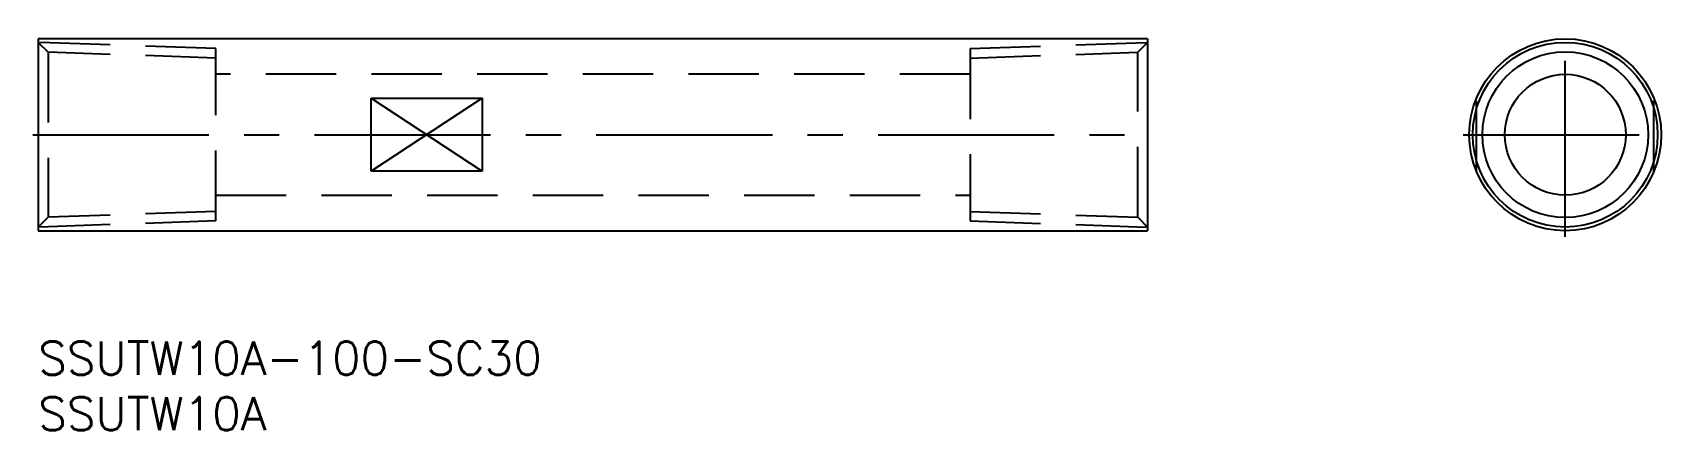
# Model space of a CAD drawing. Extents: x -1 to 147, y -8 to 28.
import ezdxf

# ---------------------------------------------------------------- set-up
doc = ezdxf.new("R2010")
doc.units = 0
doc.header["$LTSCALE"] = 0.5
doc.linetypes.add('CENTER', pattern=[50.8, 31.75, -6.35, 6.35, -6.35])
doc.linetypes.add('DASHED', pattern=[19.05, 12.7, -6.35])
for name, color, linetype in [('MSM_CENTER', 1, 'CENTER'), ('MSM_CONTINUOUS', 7, 'CONTINUOUS'), ('MSM_DASHED', 4, 'DASHED'), ('MSM_NARROW', 5, 'CONTINUOUS'), ('MSM_PART_NUMBER', 7, 'CONTINUOUS')]:
    doc.layers.add(name, color=color, linetype=linetype)
doc.styles.get("Standard").update_dxf_attribs({"font": 'txt.shx', "height": 3, "bigfont": 'bigfont.shx'})

# ---------------------------------------------------------------- blocks, each defined once
blk = doc.blocks.new('*U16')
at = {"layer": 'MSM_PART_NUMBER'}
blk.add_text('SSUTW10A-100-SC30', height=3, dxfattribs=at).set_placement((0, -3))
blk = doc.blocks.new('*U17')
at = {"layer": 'MSM_PART_NUMBER'}
blk.add_text('SSUTW10A', height=3, dxfattribs=at).set_placement((0, -8))

msp = doc.modelspace()

# ---------------------------------------------------------------- linework, layer by layer
at = {"layer": 'MSM_CENTER'}
for p, q in [((137.64, 9.45), (137.64, 27.85)), ((-0.5, 18.65), (100.5, 18.65)), ((128.43, 18.65), (146.84, 18.65))]:
    msp.add_line(p, q, dxfattribs=at)
at = {"layer": 'MSM_CONTINUOUS'}
for p, q in [((100, 27.3), (0, 27.3)), ((0, 27.3), (0, 10)), ((100, 27.3), (100, 10)), ((30, 15.36), (30, 21.94)), ((30, 21.94), (40, 21.94)), ((40, 21.94), (40, 15.36)), ((40, 15.36), (30, 15.36)), ((0, 10), (100, 10))]:
    msp.add_line(p, q, dxfattribs=at)
for radius in [8.65, 7.47, 5.45]:
    msp.add_circle((137.64, 18.65), radius, dxfattribs=at)
at = {"layer": 'MSM_DASHED'}
for p, q in [((16, 26.42), (0, 26.98)), ((0.89, 26.09), (0, 26.98)), ((84, 26.42), (100, 26.98)), ((99.11, 26.09), (100, 26.98)), ((16, 25.57), (0.89, 26.09)), ((0.89, 26.09), (0.89, 11.21)), ((16, 10.88), (16, 26.42)), ((84, 26.42), (84, 10.88)), ((84, 25.57), (99.11, 26.09)), ((99.11, 11.21), (99.11, 26.09)), ((84, 24.1), (16, 24.1)), ((129.64, 15.36), (129.64, 21.94)), ((145.64, 15.36), (145.64, 21.94)), ((16, 13.2), (84, 13.2)), ((0.89, 11.21), (0, 10.32)), ((16, 10.88), (0, 10.32)), ((16, 11.73), (0.89, 11.21)), ((84, 11.73), (99.11, 11.21)), ((84, 10.88), (100, 10.32)), ((99.11, 11.21), (100, 10.32))]:
    msp.add_line(p, q, dxfattribs=at)
at = {"layer": 'MSM_NARROW'}
for p, q in [((30, 21.94), (40, 15.36)), ((40, 21.94), (30, 15.36))]:
    msp.add_line(p, q, dxfattribs=at)
msp.add_circle((137.64, 18.65), 8.33, dxfattribs=at)

# ---------------------------------------------------------------- block references
at = {"layer": 'MSM_CONTINUOUS'}
for name in ['*U16', '*U17']:
    msp.add_blockref(name, (0, 0), dxfattribs=at)

doc.saveas('drawing.dxf')
